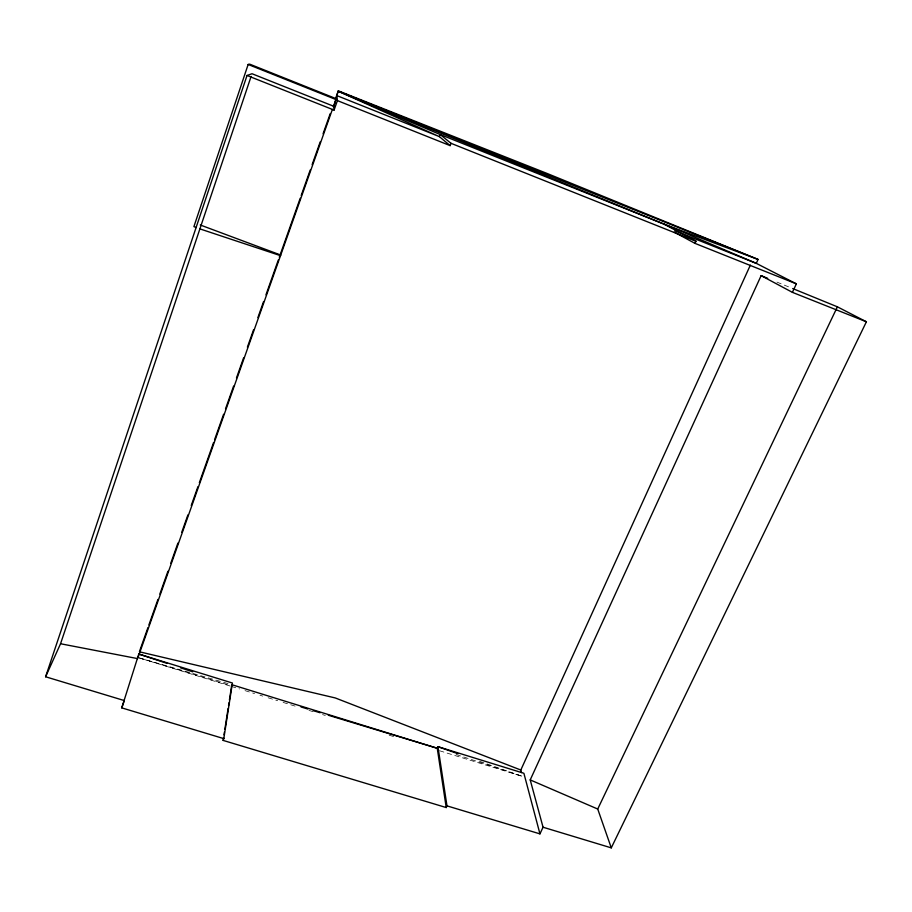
<?xml version="1.0" encoding="UTF-8"?>
<svg xmlns="http://www.w3.org/2000/svg" width="912" height="912" viewBox="0 0 912 912"><rect width="100%" height="100%" fill="white"/><g stroke="black" fill="none" stroke-linecap="round" stroke-linejoin="round"><path stroke-width="0.68" stroke-dasharray="4.56 3.42" d="M230.075 686.006L138.955 657.837L230.428 684.296M138.955 657.837L230.212 685.493M231.431 686.428L239.594 688.948M245.032 690.635L254.551 693.576M259.988 695.252L262.713 696.095M268.151 697.783L277.67 700.724M283.108 702.4L298.076 707.028M308.951 710.391L313.033 711.656M322.552 714.598L325.276 715.441M389.196 735.197L394.634 736.873M439.516 750.747L522.473 776.397L476.862 760.357M456.194 754.509L522.473 776.397M776.91 282.093L791.377 288.01"/><path stroke-width="1.37" d="M446.971 805.866L539.95 833.876L523.887 773.285L437.942 746.677L446.971 805.866L446.219 807.553L223.132 740.407L223.565 737.614M223.999 734.833L224.432 732.04M224.865 729.258L228.114 708.373M228.547 705.58L228.98 702.799M229.414 700.006L231.796 684.695L437.258 748.262L446.219 807.553M223.805 738.629L232.423 683.031L138.784 654.041L121.763 707.872L223.805 738.629L223.132 740.407M121.763 707.872L124.351 700.587L45.6 676.772L60.545 643.747L137.609 658.612L332.39 109.394M45.6 676.772L247.038 75.479L334.066 110.09L333.895 106.339L336.175 98.701L249.649 64.136L248.144 64.467L193.903 226.643L196.297 227.544M60.545 643.747L251.108 76.426M139.855 650.438L147.938 627.627M148.895 624.937L157.936 599.446M159.839 594.077L167.933 571.265M170.783 563.206L177.92 543.085M181.727 532.346L187.918 514.904M191.246 505.51L197.915 486.712M199.34 482.687L213.613 442.434M214.571 439.744L223.611 414.253M225.515 408.884L233.609 386.072M236.459 378.013L243.595 357.892M247.403 347.153L253.593 329.699M257.879 317.627L263.591 301.519M265.962 294.815L278.342 259.92M279.289 257.241L300.23 198.189M301.188 195.51L310.228 170.008M312.132 164.639L320.226 141.827M323.076 133.779L330.212 113.647M335.445 98.884L338.306 90.835L547.143 173.485L758.066 259.441L756.276 263.351L675.005 230.85M334.066 110.09L337.429 100.628L336.847 95.612L338.306 90.835M333.336 106.715L335.707 100.035M450.129 145.624L451.007 143.309L440.165 134.509L338.386 91.303L758.066 259.441L664.073 224.135L440.165 134.509L439.367 136.618L450.129 145.624L337.429 100.628M539.95 833.876L543.05 827.23L530.214 779.908L761.132 275.641L792.403 292.353L796.37 283.849L695.024 243.39L695.981 241.213L664.073 224.135L338.386 91.303L439.367 136.618L336.847 95.612M521.47 772.578L520.809 770.024L750.359 265.118M611.279 847.864L597.725 809.035L837.387 306.82L866.4 321.776L611.279 847.864L543.05 827.23M247.038 75.479L252.02 73.735L333.895 106.339M139.376 651.784L335.285 697.954L520.809 770.024M301.051 706.971L307.857 709.034M313.306 710.687L320.112 712.751M328.286 715.225L437.258 748.262L437.942 746.677L458.075 753.757M138.784 654.041L167.09 663.366M180.576 667.812L192.706 671.813M199.899 228.889L280.554 255.679M200.252 224.979L280.714 255.041M792.403 292.353L866.4 321.776M451.007 143.309L695.981 241.213M248.144 64.467L336.266 99.659M761.132 275.641L767.71 278.331M792.688 288.545L837.387 306.82M664.073 224.135L756.276 263.351L796.37 283.849M530.214 779.908L597.725 809.035M674.219 232.104L695.024 243.39"/></g></svg>
